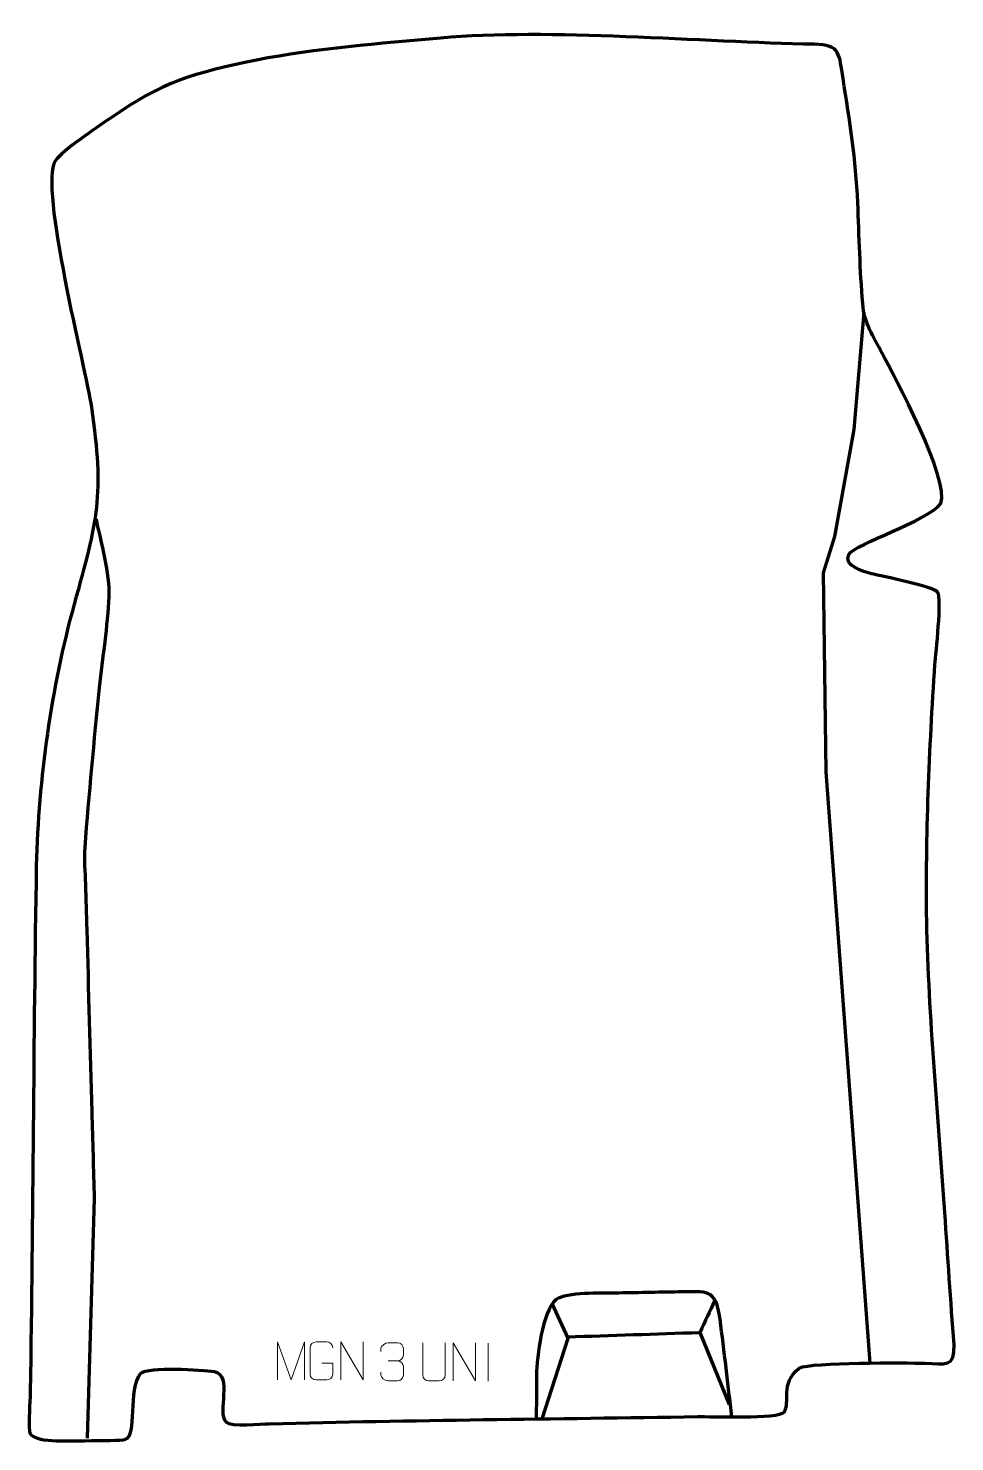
# Model space of a CAD drawing. Header units: millimetres. Extents: x -534 to 73, y -22 to 906.
import ezdxf

# ---------------------------------------------------------------- set-up
doc = ezdxf.new("R2010")
doc.units = ezdxf.units.MM
doc.header["$MEASUREMENT"] = 0
doc.layers.add('layer 1', color=7, linetype='Continuous', plot=False)
doc.layers.add('layer 2', color=7, linetype='Continuous')
doc.layers.add('layer 3', color=7, linetype='Continuous')

msp = doc.modelspace()

# ---------------------------------------------------------------- linework, layer by layer
at = {"layer": 'layer 1', "color": 250, "lineweight": 9}
for points, knots in [([(-370.9345, 18.3131), (-370.9345, 18.3131), (-370.9345, 43.271), (-370.9345, 43.271), (-370.9345, 43.271), (-370.9345, 43.271), (-362.0094, 18.3131), (-362.0094, 18.3131), (-362.0094, 18.3131), (-362.0094, 18.3131), (-353.2495, 43.2705), (-353.2495, 43.2705), (-353.2495, 43.2705), (-353.2495, 43.2705), (-353.2495, 18.3131), (-353.2495, 18.3131)], [0, 0, 0, 0, 0.2, 0.2, 0.2, 0.2, 0.4, 0.4, 0.4, 0.4, 0.6, 0.6, 0.6, 0.6, 1, 1, 1, 1]), ([(-341.8371, 29.301), (-341.8371, 29.301), (-334.669, 29.301), (-334.669, 29.301), (-334.669, 29.301), (-334.669, 29.301), (-334.669, 22.1329), (-334.669, 22.1329), (-334.669, 22.1329), (-334.8087, 19.8095), (-336.4859, 18.3299), (-338.6337, 18.3191), (-338.6337, 18.3191), (-340.9655, 18.3195), (-343.2975, 18.3195), (-345.629, 18.3191), (-345.629, 18.3191), (-347.5539, 18.2137), (-349.5261, 20.0982), (-349.5149, 22.1155), (-349.5149, 22.1155), (-349.5145, 27.8856), (-349.5145, 33.6553), (-349.5149, 39.4246), (-349.5149, 39.4246), (-349.5107, 41.5627), (-347.7639, 43.2819), (-345.6116, 43.2685), (-345.6116, 43.2685), (-343.2859, 43.2685), (-340.9598, 43.2685), (-338.6337, 43.2685), (-338.6337, 43.2685), (-336.687, 43.3039), (-334.6956, 41.8124), (-334.669, 39.3747)], [0, 0, 0, 0, 0.1, 0.1, 0.1, 0.1, 0.2, 0.2, 0.2, 0.2, 0.3, 0.3, 0.3, 0.3, 0.4, 0.4, 0.4, 0.4, 0.5, 0.5, 0.5, 0.5, 0.6, 0.6, 0.6, 0.6, 0.7, 0.7, 0.7, 0.7, 0.8, 0.8, 0.8, 0.8, 1, 1, 1, 1]), ([(-329.4401, 18.3167), (-329.4401, 18.3167), (-329.4401, 43.2702), (-329.4401, 43.2702), (-329.4401, 43.2702), (-329.4401, 43.2702), (-314.7853, 18.3167), (-314.7853, 18.3167), (-314.7853, 18.3167), (-314.7853, 18.3167), (-314.7853, 43.2702), (-314.7853, 43.2702)], [0, 0, 0, 0, 0.25, 0.25, 0.25, 0.25, 0.5, 0.5, 0.5, 0.5, 1, 1, 1, 1]), ([(-303.0015, 37.0282), (-303.0015, 37.0282), (-303.0015, 38.8854), (-303.0015, 38.8854), (-303.0015, 38.8854), (-303.0158, 40.6273), (-300.3513, 42.7454), (-298.2922, 42.7227), (-298.2922, 42.7227), (-296.2281, 42.7227), (-294.1641, 42.7227), (-292.1004, 42.7227), (-292.1004, 42.7227), (-289.9059, 42.7315), (-288.3076, 40.8847), (-288.2632, 38.9726), (-288.2632, 38.9726), (-288.2636, 37.5375), (-288.2636, 36.1024), (-288.2632, 34.6669), (-288.2632, 34.6669), (-288.3118, 33.0134), (-289.9144, 30.7834), (-292.1127, 30.7934), (-292.1127, 30.7934), (-289.909, 30.7822), (-288.301, 28.979), (-288.247, 26.9195), (-288.247, 26.9195), (-288.2474, 25.1348), (-288.2474, 23.3501), (-288.247, 21.565), (-288.247, 21.565), (-288.2369, 19.5036), (-290.2918, 17.7405), (-292.1127, 17.7486), (-292.1127, 17.7486), (-294.178, 17.7489), (-296.2432, 17.7489), (-298.3088, 17.7486), (-298.3088, 17.7486), (-300.4774, 17.7601), (-303.0084, 20.1603), (-303.027, 21.6221), (-303.027, 21.6221), (-303.027, 21.6221), (-303.027, 23.5307), (-303.027, 23.5307)], [0, 0, 0, 0, 0.07692308, 0.07692308, 0.07692308, 0.07692308, 0.15384615, 0.15384615, 0.15384615, 0.15384615, 0.23076923, 0.23076923, 0.23076923, 0.23076923, 0.30769231, 0.30769231, 0.30769231, 0.30769231, 0.38461538, 0.38461538, 0.38461538, 0.38461538, 0.46153846, 0.46153846, 0.46153846, 0.46153846, 0.53846154, 0.53846154, 0.53846154, 0.53846154, 0.61538462, 0.61538462, 0.61538462, 0.61538462, 0.69230769, 0.69230769, 0.69230769, 0.69230769, 0.76923077, 0.76923077, 0.76923077, 0.76923077, 0.84615385, 0.84615385, 0.84615385, 0.84615385, 1, 1, 1, 1]), ([(-260.8895, 42.7452), (-260.8899, 37.2057), (-260.7941, 27.0039), (-260.7937, 21.4635), (-260.7937, 21.4635), (-260.9335, 19.224), (-262.6107, 17.7978), (-264.7584, 17.7873), (-264.7584, 17.7873), (-267.0903, 17.7877), (-269.4222, 17.7877), (-271.7537, 17.7873), (-271.7537, 17.7873), (-273.6787, 17.6858), (-275.6508, 19.5023), (-275.6396, 21.4468), (-275.6396, 21.4468), (-275.6393, 27.0087), (-275.5439, 37.1841), (-275.5443, 42.7452)], [0, 0, 0, 0, 0.16666667, 0.16666667, 0.16666667, 0.16666667, 0.33333333, 0.33333333, 0.33333333, 0.33333333, 0.5, 0.5, 0.5, 0.5, 0.66666667, 0.66666667, 0.66666667, 0.66666667, 1, 1, 1, 1]), ([(-255.5441, 17.7875), (-255.5441, 17.7875), (-255.5441, 42.741), (-255.5441, 42.741), (-255.5441, 42.741), (-255.5441, 42.741), (-240.8893, 17.7875), (-240.8893, 17.7875), (-240.8893, 17.7875), (-240.8893, 17.7875), (-240.8893, 42.741), (-240.8893, 42.741)], [0, 0, 0, 0, 0.25, 0.25, 0.25, 0.25, 0.5, 0.5, 0.5, 0.5, 1, 1, 1, 1])]:
    msp.add_open_spline(points, degree=3, knots=knots, dxfattribs=at)
for points in [[(-232.6289, 42.5409), (-232.6289, 42.5409), (-232.6289, 17.5668), (-232.6289, 17.5668)], [(-298.2918, 30.783), (-298.2918, 30.783), (-292.0954, 30.783), (-292.0954, 30.783)]]:
    msp.add_open_spline(points, degree=3, dxfattribs=at)
at = {"layer": 'layer 2', "color": 140, "lineweight": 158}
for points, knots in [([(13.856, 719.3213), (13.856, 719.3213), (7.2914, 642.291), (7.2914, 642.291), (7.2914, 642.291), (7.2914, 642.291), (-5.5078, 572.0442), (-5.5078, 572.0442), (-5.5078, 572.0442), (-5.5078, 572.0442), (-12.7839, 548.0994), (-12.7839, 548.0994), (-12.7839, 548.0994), (-12.7839, 548.0994), (-11.1769, 417.5289), (-11.1769, 417.5289), (-11.1769, 417.5289), (-11.1769, 417.5289), (17.7746, 29.399), (17.7746, 29.399)], [0, 0, 0, 0, 0.16666667, 0.16666667, 0.16666667, 0.16666667, 0.33333333, 0.33333333, 0.33333333, 0.33333333, 0.5, 0.5, 0.5, 0.5, 0.66666667, 0.66666667, 0.66666667, 0.66666667, 1, 1, 1, 1]), ([(-489.9923, 583.3878), (-486.9756, 568.7062), (-480.9465, 547.0797), (-481.5241, 532.6866), (-481.5241, 532.6866), (-482.5205, 513.1578), (-485.8134, 492.3216), (-487.8406, 472.6419), (-487.8406, 472.6419), (-491.4079, 438.0104), (-494.7603, 402.5719), (-497.392, 367.8695), (-497.392, 367.8695), (-497.9549, 360.4468), (-497.1572, 351.4355), (-496.9103, 343.8594), (-496.9103, 343.8594), (-496.6336, 333.8871), (-496.3569, 323.9148), (-496.0802, 313.9425), (-496.0802, 313.9425), (-494.9734, 274.0532), (-493.8667, 234.1639), (-492.7599, 194.2747), (-492.7599, 194.2747), (-492.2342, 175.3273), (-491.7085, 156.3799), (-491.1828, 137.4325), (-491.1828, 137.4325), (-491.1828, 137.4325), (-495.8883, -19.9714), (-495.8883, -19.9714)], [0, 0, 0, 0, 0.11111111, 0.11111111, 0.11111111, 0.11111111, 0.22222222, 0.22222222, 0.22222222, 0.22222222, 0.33333333, 0.33333333, 0.33333333, 0.33333333, 0.44444444, 0.44444444, 0.44444444, 0.44444444, 0.55555556, 0.55555556, 0.55555556, 0.55555556, 0.66666667, 0.66666667, 0.66666667, 0.66666667, 0.77777778, 0.77777778, 0.77777778, 0.77777778, 1, 1, 1, 1]), ([(-72.7095, -5.98), (-75.4233, 15.3396), (-77.6376, 36.8932), (-80.5141, 58.1479), (-80.5141, 58.1479), (-83.3243, 78.913), (-89.056, 76.1745), (-107.7698, 76.069), (-107.7698, 76.069), (-121.7239, 75.9903), (-135.6538, 75.4443), (-149.6058, 75.3441), (-149.6058, 75.3441), (-158.1719, 75.312), (-181.2865, 75.9598), (-188.0652, 71.0759), (-188.0652, 71.0759), (-197.3049, 63.2721), (-200.8113, 33.4841), (-200.9071, 21.4051), (-200.9071, 21.4051), (-200.9584, 14.9418), (-201.002, 8.4788), (-201.057, 2.0155), (-201.057, 2.0155), (-201.0829, -0.9777), (-201.1089, -3.9708), (-201.1349, -6.9639)], [0, 0, 0, 0, 0.125, 0.125, 0.125, 0.125, 0.25, 0.25, 0.25, 0.25, 0.375, 0.375, 0.375, 0.375, 0.5, 0.5, 0.5, 0.5, 0.625, 0.625, 0.625, 0.625, 0.75, 0.75, 0.75, 0.75, 1, 1, 1, 1]), ([(-197.3036, -7.2137), (-197.3036, -7.2137), (-180.1921, 45.6957), (-180.1921, 45.6957), (-180.1921, 45.6957), (-180.1921, 45.6957), (-190.6714, 68.5654), (-190.6714, 68.5654)], [0, 0, 0, 0, 0.33333333, 0.33333333, 0.33333333, 0.33333333, 1, 1, 1, 1]), ([(-180.8938, 46.6143), (-151.8557, 47.5891), (-122.8176, 48.5639), (-93.7795, 49.5387), (-93.7795, 49.5387), (-93.7795, 49.5387), (-74.5971, 2.1641), (-74.5971, 2.1641)], [0, 0, 0, 0, 0.33333333, 0.33333333, 0.33333333, 0.33333333, 1, 1, 1, 1])]:
    msp.add_open_spline(points, degree=3, knots=knots, dxfattribs=at)
msp.add_open_spline([(-83.8515, 70.7616), (-87.492, 62.9793), (-90.139, 57.321), (-93.7795, 49.5387)], degree=3, dxfattribs=at)
at = {"layer": 'layer 3', "color": 242, "lineweight": 158}
msp.add_open_spline([(-384.6867, 884.7295), (-345.451, 892.5288), (-303.8709, 895.5917), (-263.982, 899.2181), (-263.982, 899.2181), (-193.2094, 905.6523), (-92.3291, 896.4867), (-18.8398, 895.1609), (-18.8398, 895.1609), (-1.2126, 894.8429), (-2.3219, 888.4312), (0.1888, 872.7362), (0.1888, 872.7362), (4.714, 844.4801), (8.57, 819.8963), (9.8453, 791.1278), (9.8453, 791.1278), (10.8048, 769.3667), (11.3129, 746.6414), (13.0744, 725.014), (13.0744, 725.014), (14.1906, 711.3094), (19.8657, 704.1192), (25.9422, 692.2734), (25.9422, 692.2734), (33.5585, 677.5345), (70.5728, 609.4429), (64.2848, 593.5924), (64.2848, 593.5924), (55.4639, 581.9609), (8.3647, 567.3424), (3.8869, 560.2234), (3.8869, 560.2234), (0.1115, 552.5822), (13.8887, 549.0354), (18.8492, 547.5936), (18.8492, 547.5936), (25.7905, 545.8697), (59.3407, 539.3565), (62.2616, 535.5088), (62.2616, 535.5088), (65.3108, 531.4922), (61.0211, 495.4418), (60.4798, 488.0948), (60.4798, 488.0948), (56.8098, 432.8976), (54.3024, 374.7967), (55.1175, 319.5214), (55.1175, 319.5214), (56.3961, 256.1332), (62.7203, 191.6414), (66.967, 128.2545), (66.967, 128.2545), (68.9144, 99.3037), (70.8309, 70.4707), (73.1284, 41.5424), (73.1284, 41.5424), (73.4775, 25.8514), (67.2493, 29.1619), (54.1534, 29.3677), (54.1534, 29.3677), (40.7532, 29.5147), (-20.1375, 30.1126), (-28.5079, 26.1247), (-28.5079, 26.1247), (-41.4685, 15.8473), (-33.9755, 3.5613), (-38.4125, -2.7586), (-38.4125, -2.7586), (-41.6898, -7.4268), (-87.6937, -5.6127), (-95.1863, -5.7373), (-95.1863, -5.7373), (-188.8414, -7.2892), (-282.7368, -7.979), (-376.3476, -10.4489), (-376.3476, -10.4489), (-381.4126, -10.6909), (-401.5281, -12.3907), (-404.6542, -9.3551), (-404.6542, -9.3551), (-411.3216, -2.8809), (-399.5912, 21.1583), (-412.5571, 23.9333), (-412.5571, 23.9333), (-420.5597, 25.0334), (-455.5731, 27.2178), (-460.807, 22.6029), (-460.807, 22.6029), (-468.8532, 11.9813), (-462.9804, -18.6622), (-470.5883, -20.6558), (-470.5883, -20.6558), (-474.0785, -21.5703), (-485.2107, -21.2264), (-497.5303, -21.5449), (-497.5303, -21.5449), (-514.3217, -21.9791), (-533.0497, -22.2398), (-533.7193, -15.4699), (-533.7193, -15.4699), (-534.4486, -8.0954), (-533.2631, 2.6821), (-533.13, 10.6405), (-533.13, 10.6405), (-531.3451, 125.7313), (-531.1009, 240.887), (-529.1941, 355.9441), (-529.1941, 355.9441), (-527.7982, 413.0025), (-519.4087, 472.5476), (-504.3529, 527.6021), (-504.3529, 527.6021), (-488.9214, 582.7861), (-484.6465, 598.8067), (-492.991, 656.9584), (-492.991, 656.9584), (-496.8179, 681.886), (-527.6755, 801.8666), (-516.7409, 818.499), (-516.7409, 818.499), (-512.2358, 825.3515), (-489.0525, 840.7584), (-481.1505, 846.2368), (-481.1505, 846.2368), (-445.7128, 870.9365), (-426.3869, 876.0551), (-384.6867, 884.7295)], degree=3, knots=[0, 0, 0, 0, 0.03030303, 0.03030303, 0.03030303, 0.03030303, 0.06060606, 0.06060606, 0.06060606, 0.06060606, 0.09090909, 0.09090909, 0.09090909, 0.09090909, 0.12121212, 0.12121212, 0.12121212, 0.12121212, 0.15151515, 0.15151515, 0.15151515, 0.15151515, 0.18181818, 0.18181818, 0.18181818, 0.18181818, 0.21212121, 0.21212121, 0.21212121, 0.21212121, 0.24242424, 0.24242424, 0.24242424, 0.24242424, 0.27272727, 0.27272727, 0.27272727, 0.27272727, 0.3030303, 0.3030303, 0.3030303, 0.3030303, 0.33333333, 0.33333333, 0.33333333, 0.33333333, 0.36363636, 0.36363636, 0.36363636, 0.36363636, 0.39393939, 0.39393939, 0.39393939, 0.39393939, 0.42424242, 0.42424242, 0.42424242, 0.42424242, 0.45454545, 0.45454545, 0.45454545, 0.45454545, 0.48484848, 0.48484848, 0.48484848, 0.48484848, 0.51515152, 0.51515152, 0.51515152, 0.51515152, 0.54545455, 0.54545455, 0.54545455, 0.54545455, 0.57575758, 0.57575758, 0.57575758, 0.57575758, 0.60606061, 0.60606061, 0.60606061, 0.60606061, 0.63636364, 0.63636364, 0.63636364, 0.63636364, 0.66666667, 0.66666667, 0.66666667, 0.66666667, 0.6969697, 0.6969697, 0.6969697, 0.6969697, 0.72727273, 0.72727273, 0.72727273, 0.72727273, 0.75757576, 0.75757576, 0.75757576, 0.75757576, 0.78787879, 0.78787879, 0.78787879, 0.78787879, 0.81818182, 0.81818182, 0.81818182, 0.81818182, 0.84848485, 0.84848485, 0.84848485, 0.84848485, 0.87878788, 0.87878788, 0.87878788, 0.87878788, 0.90909091, 0.90909091, 0.90909091, 0.90909091, 0.93939394, 0.93939394, 0.93939394, 0.93939394, 1, 1, 1, 1], dxfattribs=at)

doc.saveas('drawing.dxf')
